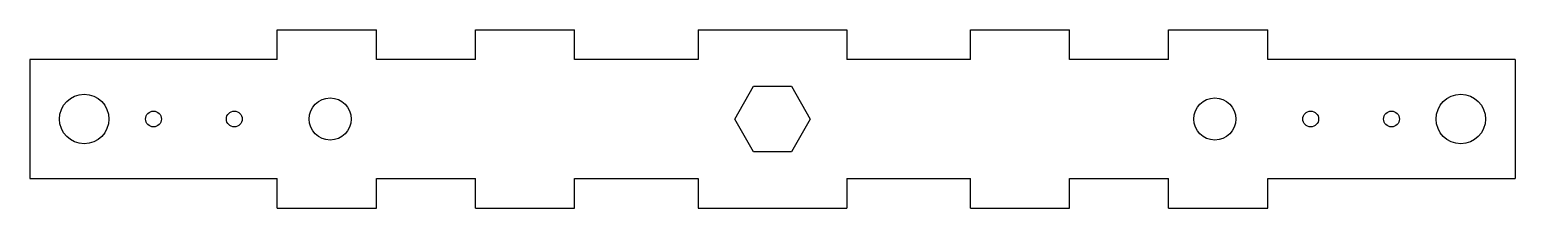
# Model space of a CAD drawing. Extents: x -150 to 150, y -6 to 30.
import ezdxf

# ---------------------------------------------------------------- set-up
doc = ezdxf.new("R2010")
doc.units = 0
doc.header["$MEASUREMENT"] = 0
doc.layers.add('VISIBLE', color=7, linetype='CONTINUOUS')

msp = doc.modelspace()

# ---------------------------------------------------------------- linework, layer by layer
at = {"layer": 'VISIBLE'}
for p, q in [((-100, 30), (-80, 30)), ((-100, 24), (-100, 30)), ((-80, 24), (-80, 30)), ((-60, 30), (-40, 30)), ((-60, 24), (-60, 30)), ((-40, 24), (-40, 30)), ((-15, 30), (15, 30)), ((-15, 30), (-15, 24)), ((15, 30), (15, 24)), ((40, 30), (60, 30)), ((40, 24), (40, 30)), ((60, 24), (60, 30)), ((80, 30), (100, 30)), ((80, 24), (80, 30)), ((100, 24), (100, 30)), ((-100, 24), (-150, 24)), ((-60, 24), (-80, 24)), ((-15, 24), (-40, 24)), ((40, 24), (15, 24)), ((80, 24), (60, 24)), ((150, 24), (100, 24)), ((150, 24), (150, 0)), ((-150, 24), (-150, 0)), ((-7.62, 12), (-3.81, 18.6)), ((-3.81, 18.6), (3.81, 18.6)), ((3.81, 18.6), (7.62, 12)), ((-3.81, 5.4), (-7.62, 12)), ((7.62, 12), (3.81, 5.4)), ((3.81, 5.4), (-3.81, 5.4)), ((-80, -6), (-80, 0)), ((-80, 0), (-60, 0)), ((15, 0), (15, -6)), ((15, 0), (40, 0)), ((100, -6), (100, 0)), ((100, 0), (150, 0)), ((-150, 0), (-100, 0)), ((-100, -6), (-100, 0)), ((-60, -6), (-60, 0)), ((-40, -6), (-40, 0)), ((-40, 0), (-15, 0)), ((-15, 0), (-15, -6)), ((40, -6), (40, 0)), ((60, -6), (60, 0)), ((60, 0), (80, 0)), ((80, -6), (80, 0)), ((-100, -6), (-80, -6)), ((-60, -6), (-40, -6)), ((-15, -6), (15, -6)), ((40, -6), (60, -6)), ((80, -6), (100, -6))]:
    msp.add_line(p, q, dxfattribs=at)
for centre, radius in [((-139, 12), 5), ((-89.32, 12), 4.25), ((89.32, 12), 4.25), ((139, 12), 5), ((-125, 12), 1.6), ((-108.69, 12), 1.6), ((108.69, 12), 1.6), ((125, 12), 1.6)]:
    msp.add_circle(centre, radius, dxfattribs=at)

doc.saveas('drawing.dxf')
